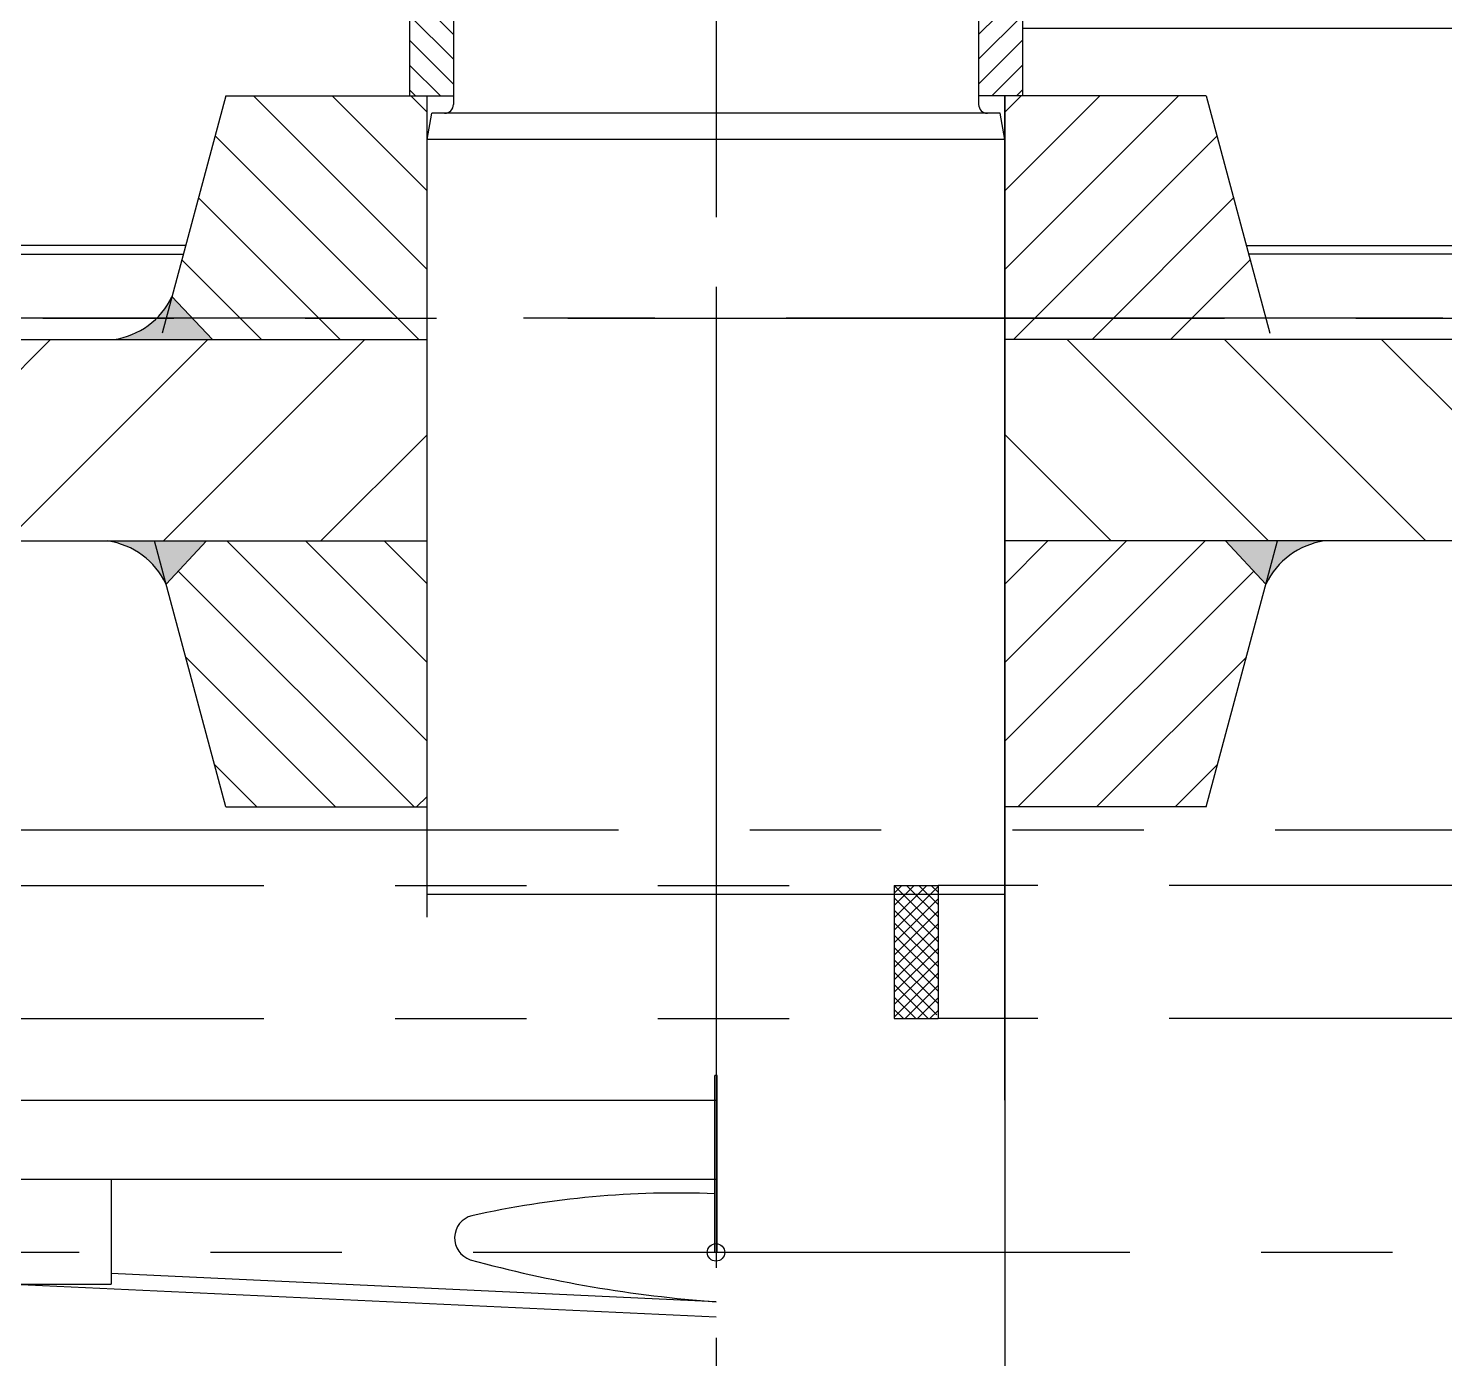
# Model space of a CAD drawing. Header units: millimetres. Extents: x 0 to 12600, y -343 to 8910.
# Drawn here: x 5920 to 6729, y 4642 to 5402 of the extents above; entities that cross this region are included whole.
import ezdxf

# ---------------------------------------------------------------- set-up
doc = ezdxf.new("R2010")
doc.units = ezdxf.units.MM
doc.header["$LTSCALE"] = 300
doc.linetypes.add('G', pattern=[2, 1.25, -0.25, 0.25, -0.25])
doc.linetypes.add('K', pattern=[2.5, 1.25, -0.25, 0.25, -0.25, 0.25, -0.25])
for name, color, linetype in [('01', 7, 'Continuous'), ('02', 1, 'Continuous'), ('05', 142, 'G'), ('07', 6, 'K')]:
    doc.layers.add(name, color=color, linetype=linetype)

# ---------------------------------------------------------------- blocks, each defined once
blk = doc.blocks.new('rtret')
at = {"layer": '07', "linetype": 'K'}
h = blk.add_hatch(dxfattribs=at)
h.set_pattern_fill('_USER', color=6, scale=5, angle=315, style=0, double=1, pattern_type=0)
h.set_pattern_definition([(315, (1234.111480816769, 3036.346640176795), (3.535533905932738, 3.535533905932737), []), (45, (1234.111480816769, 3036.346640176795), (-3.535533905932737, 3.535533905932738), [])])
h.paths.add_polyline_path([(7428.304174130939, 116.193467132679), (7403.304174130939, 90.46086640007798), (7403.304174130939, 58.79053672974896), (7425.516145439587, 58.79053672974896), (7428.304174130939, 61.66026589556986)])
h.paths.add_polyline_path([(7428.304174130939, 116.193467132679), (7428.304174130939, 134.7905367297508), (7403.304174130939, 134.790536729749), (7403.304174130939, 90.46086640007798)])
at = {"layer": '05', "color": 142, "linetype": 'G'}
blk.add_line((7301.504174130939, 891.411307042199), (7301.504174130939, -2469.524976196606), dxfattribs=at)
at = {"layer": '07', "color": 6, "linetype": 'K'}
for p, q in [((6466.942963771835, 458.6905367297477), (8205.34100744877, 458.6905367297477)), ((6120.804174130939, 166.5905367297501), (8482.804174130939, 166.5905367297501)), ((5168.304174130939, 134.790536729749), (7403.304174130939, 134.790536729749)), ((7403.304174130939, 134.790536729749), (7428.304174130935, 134.790536729749)), ((7403.304174130939, 134.790536729749), (7403.304174130939, 58.79053672974896)), ((9435.304174130939, 134.790536729749), (7428.304174130939, 134.790536729749)), ((7428.304174130939, 134.790536729749), (7428.304174130939, 58.79053672974896)), ((5168.304174130939, 58.79053672974896), (7403.304174130939, 58.79053672974896)), ((7403.304174130939, 58.79053672974896), (7428.304174130939, 58.79053672974896)), ((9435.304174130939, 58.79053672974896), (7428.304174130939, 58.79053672974896))]:
    blk.add_line(p, q, dxfattribs=at)

msp = doc.modelspace()

# ---------------------------------------------------------------- hatches: boundary and pattern name
at = {"layer": '01'}
h = msp.add_hatch(color=256, dxfattribs=at)
h.paths.add_polyline_path([(6002.528912956589, 5248.683986407672), (5995.939629265721, 5224.092444887876), (6025.621059014858, 5224.09244488788)])
edge = h.paths.add_edge_path()
edge.add_line((5969.23046134692, 5224.092444887876), (5995.939629265721, 5224.092444887876))
edge.add_line((5995.939629265721, 5224.092444887876), (6002.528912956582, 5248.683986407665))
edge.add_ellipse((5962.920685268632, 5267.476108718482), major_axis=(30.99964162313595, 30.99964162313595), ratio=0.9999999999998112, start_angle=233.2751491388138, end_angle=289.61800044221985, ccw=False)
h = msp.add_hatch(color=256, dxfattribs=at)
h.paths.add_polyline_path([(5999.152753131954, 5084.500903368087), (6022.24489919023, 5109.09244488788), (5992.563469441094, 5109.09244488788)])
edge = h.paths.add_edge_path()
edge.add_line((5999.152753131958, 5084.50090336808), (5992.563469441094, 5109.09244488788))
edge.add_line((5992.563469441094, 5109.09244488788), (5965.854301522285, 5109.09244488788))
edge.add_ellipse((5959.544525444001, 5065.708781057267), major_axis=(30.99964162313679, 30.99964162313679), ratio=0.9999999999997781, start_angle=340.3819995577644, end_angle=396.72485086120355, ccw=False)
h = msp.add_hatch(color=256, dxfattribs=at)
h.paths.add_polyline_path([(6627.323560572323, 5084.500903368084), (6604.231414514047, 5109.092444887876), (6633.912844263184, 5109.092444887876)])
edge = h.paths.add_edge_path()
edge.add_line((6627.323560572319, 5084.500903368076), (6633.912844263184, 5109.092444887876))
edge.add_line((6633.912844263184, 5109.092444887876), (6660.622012181992, 5109.092444887876))
edge.add_ellipse((6666.931788260276, 5065.708781057263), major_axis=(-30.99964162313635, 30.99964162313722), ratio=0.9999999999997781, start_angle=-36.72485086120354, end_angle=19.61800044223561)
at = {"layer": '02', "linetype": 'Continuous'}
h = msp.add_hatch(dxfattribs=at)
h.set_pattern_fill('_USER', color=1, scale=10, angle=135, style=0, pattern_type=0)
h.set_pattern_definition([(135, (-4110.496488124795, 11825.34355612272), (7.071067811865476, 7.071067811865474), [])])
h.paths.add_polyline_path([(6138.23815685214, 5478.292444887877), (6138.23815685214, 5481.892444887886), (6147.904823518812, 5510.892444887879), (6163.238156852144, 5510.892444887879), (6163.238156852144, 5478.292444887873)])
h.paths.add_polyline_path([(6163.23815685214, 5478.292444887873), (6163.23815685214, 5468.292444887866), (6138.23815685214, 5468.292444887869), (6138.23815685214, 5478.29244488788)])
h.paths.add_polyline_path([(6138.23815685214, 5468.292444887869), (6163.23815685214, 5468.292444887866), (6163.23815685214, 5363.292444887877), (6138.23815685214, 5363.29244488788)])
h = msp.add_hatch(dxfattribs=at)
h.set_pattern_fill('_USER', color=1, scale=10, angle=135, style=0, pattern_type=0)
h.set_pattern_definition([(45.00000000000001, (16736.97280182907, 11825.34355612272), (-7.071067811865476, 7.071067811865474), [])])
h.paths.add_polyline_path([(6488.238156852137, 5478.292444887877), (6488.238156852137, 5481.892444887886), (6478.571490185465, 5510.892444887879), (6463.238156852133, 5510.892444887879), (6463.238156852133, 5478.292444887873)])
h.paths.add_polyline_path([(6463.238156852137, 5478.292444887873), (6463.238156852137, 5468.292444887866), (6488.238156852137, 5468.292444887869), (6488.238156852137, 5478.29244488788)])
h.paths.add_polyline_path([(6488.238156852137, 5468.292444887869), (6463.238156852137, 5468.292444887866), (6463.238156852137, 5363.292444887877), (6488.238156852137, 5363.29244488788)])
at = {"layer": '02'}
h = msp.add_hatch(dxfattribs=at)
h.set_pattern_fill('LINE', color=256, scale=10, angle=135, style=0)
h.set_pattern_definition([(135, (10124.67482515941, 7079.958722459367), (22.45064030267288, 22.45064030267288), [])])
h.paths.add_polyline_path([(6014.164917410871, 5236.292444887884), (6002.528912956589, 5248.683986407672), (6033.238156852133, 5363.292444887877), (6148.238156852133, 5363.292444887877), (6148.238156852133, 5236.29244488788)])
h.paths.add_polyline_path([(6025.621059014861, 5224.092444887876), (6014.164917410871, 5236.292444887888), (6148.238156852133, 5236.292444887884), (6148.238156852133, 5224.092444887872)])
h.paths.add_polyline_path([(6033.23815685213, 4957.292444887877), (5999.152753131954, 5084.500903368087), (6022.244899190227, 5109.09244488788), (6148.23815685213, 5109.092444887876), (6148.238156852126, 4963.292444887866), (6142.23815685213, 4957.292444887873)])
h = msp.add_hatch(dxfattribs=at)
h.set_pattern_fill('LINE', color=256, scale=10, angle=135, style=0)
h.set_pattern_definition([(44.9999999999992, (2501.801488544891, 7079.958722459422), (-22.45064030267257, 22.4506403026732), [])])
h.paths.add_polyline_path([(6612.311396293409, 5236.29244488788), (6623.94740074769, 5248.683986407668), (6593.238156852148, 5363.292444887873), (6478.238156852148, 5363.292444887873), (6478.238156852146, 5236.292444887877)])
h.paths.add_polyline_path([(6600.855254689416, 5224.092444887872), (6612.311396293409, 5236.292444887884), (6478.238156852146, 5236.29244488788), (6478.238156852144, 5224.092444887869)])
h.paths.add_polyline_path([(6593.238156852144, 4957.292444887873), (6627.323560572323, 5084.500903368084), (6604.231414514051, 5109.092444887876), (6478.238156852148, 5109.092444887872), (6478.238156852148, 4963.292444887862), (6484.238156852144, 4957.292444887869)])
at = {"layer": '02', "linetype": 'Continuous'}
h = msp.add_hatch(dxfattribs=at)
h.set_pattern_fill('LINE', color=1, scale=20, angle=45, style=0)
h.set_pattern_definition([(225, (8058.071851732526, 11749.34355612272), (-44.90128060534576, 44.90128060534577), [])])
edge = h.paths.add_edge_path()
edge.add_line((5411.238156852126, 5109.09244488788), (5411.238156852126, 5112.59244488788))
edge.add_line((5411.238156852126, 5112.59244488788), (5357.238156852133, 5112.592444887876))
edge.add_line((5357.238156852133, 5112.592444887876), (5354.238156852133, 5115.59244488788))
edge.add_line((5354.238156852133, 5115.59244488788), (5354.23815685213, 5194.792444887873))
edge.add_line((5354.23815685213, 5194.792444887873), (5376.788156852129, 5194.792444887877))
edge.add_ellipse((5376.788156852129, 5197.792444887877), major_axis=(2.121320343561104, 2.121320343561103), ratio=0.9999999999986225, start_angle=225.0000000000395, end_angle=314.9999999999606)
edge.add_line((5379.788156852129, 5197.792444887877), (5379.788156852129, 5212.834114638677))
edge.add_line((5379.788156852129, 5212.834114638677), (5386.288156852129, 5224.092444887876))
edge.add_line((5386.288156852129, 5224.092444887876), (6148.238156852126, 5224.092444887872))
edge.add_line((6148.238156852126, 5224.092444887872), (6148.238156852126, 5109.092444887876))
edge.add_line((6148.238156852126, 5109.092444887876), (5723.238156852126, 5109.09244488788))
edge.add_line((5723.238156852126, 5109.09244488788), (5723.238156852126, 5119.09244488788))
edge.add_line((5723.238156852126, 5119.09244488788), (5705.43815685213, 5119.09244488788))
edge.add_line((5705.43815685213, 5119.09244488788), (5705.43815685213, 5109.09244488788))
edge.add_line((5705.43815685213, 5109.09244488788), (5411.238156852126, 5109.09244488788))
h.paths.add_polyline_path([(5316.238156852126, 5115.592444887876), (5313.238156852126, 5112.59244488788), (5293.738156852133, 5112.59244488788), (5290.738156852133, 5115.592444887876), (5290.738156852126, 5191.792444887877), (5293.738156852126, 5194.792444887873), (5316.238156852126, 5194.792444887877)])
h = msp.add_hatch(dxfattribs=at)
h.set_pattern_fill('LINE', color=1, scale=20, angle=45, style=0)
h.set_pattern_definition([(225, (8058.071851732537, 11749.34355612272), (-44.90128060534576, 44.90128060534577), [])])
edge = h.paths.add_edge_path()
edge.add_line((5411.238156852133, 5109.09244488788), (5411.238156852133, 5112.59244488788))
edge.add_line((5411.238156852133, 5112.59244488788), (5357.23815685214, 5112.592444887876))
edge.add_line((5357.23815685214, 5112.592444887876), (5354.23815685214, 5115.59244488788))
edge.add_line((5354.23815685214, 5115.59244488788), (5354.238156852133, 5194.792444887877))
edge.add_line((5354.238156852133, 5194.792444887877), (5376.788156852136, 5194.792444887877))
edge.add_ellipse((5376.788156852136, 5197.792444887877), major_axis=(2.121320343561104, 2.121320343561103), ratio=0.9999999999986225, start_angle=225.0000000000395, end_angle=314.9999999999606)
edge.add_line((5379.788156852136, 5197.792444887877), (5379.788156852136, 5212.834114638681))
edge.add_line((5379.788156852136, 5212.834114638681), (5386.288156852136, 5224.092444887876))
edge.add_line((5386.288156852136, 5224.092444887876), (6148.238156852133, 5224.092444887872))
edge.add_line((6148.238156852133, 5224.092444887872), (6148.238156852133, 5109.092444887876))
edge.add_line((6148.238156852133, 5109.092444887876), (5723.238156852133, 5109.09244488788))
edge.add_line((5723.238156852133, 5109.09244488788), (5723.238156852133, 5119.09244488788))
edge.add_line((5723.238156852133, 5119.09244488788), (5705.438156852138, 5119.09244488788))
edge.add_line((5705.438156852138, 5119.09244488788), (5705.438156852138, 5109.09244488788))
edge.add_line((5705.438156852138, 5109.09244488788), (5411.238156852133, 5109.09244488788))
h.paths.add_polyline_path([(5316.238156852133, 5115.59244488788), (5313.238156852133, 5112.592444887876), (5293.738156852137, 5112.592444887876), (5290.738156852137, 5115.592444887876), (5290.738156852133, 5191.792444887873), (5293.738156852133, 5194.792444887873), (5316.238156852133, 5194.792444887873)])
h = msp.add_hatch(dxfattribs=at)
h.set_pattern_fill('LINE', color=1, scale=20, angle=45, style=0)
h.set_pattern_definition([(314.9999999999992, (4568.404461971834, 11749.34355612274), (44.90128060534639, 44.90128060534514), [])])
edge = h.paths.add_edge_path()
edge.add_line((7215.238156852144, 5109.092444887869), (7215.238156852144, 5112.592444887869))
edge.add_line((7215.238156852144, 5112.592444887869), (7269.238156852137, 5112.592444887865))
edge.add_line((7269.238156852137, 5112.592444887861), (7272.238156852137, 5115.592444887865))
edge.add_line((7272.238156852137, 5115.592444887865), (7272.238156852146, 5194.792444887862))
edge.add_line((7272.238156852144, 5194.792444887862), (7249.688156852141, 5194.792444887862))
edge.add_ellipse((7249.688156852141, 5197.792444887862), major_axis=(-2.121320343561074, 2.121320343561132), ratio=0.9999999999986225, start_angle=45.00000000003939, end_angle=134.9999999999605, ccw=False)
edge.add_line((7246.688156852141, 5197.792444887862), (7246.688156852141, 5212.834114638667))
edge.add_line((7246.688156852141, 5212.834114638667), (7240.188156852141, 5224.092444887861))
edge.add_line((7240.188156852141, 5224.092444887861), (6478.238156852144, 5224.092444887869))
edge.add_line((6478.238156852144, 5224.092444887869), (6478.238156852142, 5109.092444887872))
edge.add_line((6478.238156852144, 5109.092444887872), (6903.238156852144, 5109.092444887869))
edge.add_line((6903.238156852144, 5109.092444887872), (6903.238156852144, 5119.092444887872))
edge.add_line((6903.238156852144, 5119.092444887872), (6921.03815685214, 5119.092444887872))
edge.add_line((6921.03815685214, 5119.092444887872), (6921.03815685214, 5109.092444887872))
edge.add_line((6921.03815685214, 5109.092444887872), (7215.238156852144, 5109.092444887869))
h.paths.add_polyline_path([(7310.238156852144, 5115.592444887865), (7313.238156852144, 5112.592444887861), (7332.73815685214, 5112.592444887861), (7335.73815685214, 5115.592444887861), (7335.738156852144, 5191.792444887858), (7332.738156852144, 5194.792444887858), (7310.238156852144, 5194.792444887858)])
h = msp.add_hatch(dxfattribs=at)
h.set_pattern_fill('LINE', color=1, scale=20, angle=45, style=0)
h.set_pattern_definition([(314.9999999999992, (4568.404461971845, 11749.34355612274), (44.90128060534639, 44.90128060534514), [])])
edge = h.paths.add_edge_path()
edge.add_line((7215.238156852151, 5109.092444887869), (7215.238156852151, 5112.592444887869))
edge.add_line((7215.238156852151, 5112.592444887869), (7269.238156852144, 5112.592444887865))
edge.add_line((7269.238156852144, 5112.592444887861), (7272.238156852144, 5115.592444887865))
edge.add_line((7272.238156852144, 5115.592444887865), (7272.23815685215, 5194.792444887858))
edge.add_line((7272.238156852148, 5194.792444887858), (7249.688156852148, 5194.792444887862))
edge.add_ellipse((7249.688156852148, 5197.792444887862), major_axis=(-2.121320343561074, 2.121320343561132), ratio=0.9999999999986225, start_angle=45.00000000003939, end_angle=134.9999999999605, ccw=False)
edge.add_line((7246.688156852148, 5197.792444887862), (7246.688156852148, 5212.834114638663))
edge.add_line((7246.688156852148, 5212.834114638663), (7240.188156852148, 5224.092444887861))
edge.add_line((7240.188156852148, 5224.092444887861), (6478.238156852151, 5224.092444887869))
edge.add_line((6478.238156852151, 5224.092444887869), (6478.23815685215, 5109.092444887872))
edge.add_line((6478.238156852151, 5109.092444887872), (6903.238156852151, 5109.092444887869))
edge.add_line((6903.238156852151, 5109.092444887872), (6903.238156852151, 5119.092444887872))
edge.add_line((6903.238156852151, 5119.092444887872), (6921.038156852147, 5119.092444887872))
edge.add_line((6921.038156852147, 5119.092444887872), (6921.038156852147, 5109.092444887872))
edge.add_line((6921.038156852147, 5109.092444887872), (7215.238156852151, 5109.092444887869))
h.paths.add_polyline_path([(7310.238156852151, 5115.592444887861), (7313.238156852151, 5112.592444887865), (7332.738156852144, 5112.592444887865), (7335.738156852144, 5115.592444887861), (7335.738156852151, 5191.792444887862), (7332.738156852151, 5194.792444887858), (7310.238156852151, 5194.792444887862)])

# ---------------------------------------------------------------- linework, layer by layer
at = {"layer": '01'}
for p, q in [((6163.23815685214, 5525.799353862541), (6163.238156852144, 5358.292444887873)), ((6463.23815685214, 5525.799353862541), (6463.238156852137, 5358.292444887873)), ((7379.713156852154, 5401.792444887851), (6488.288156852107, 5401.792444887862)), ((6033.238156852133, 5363.292444887877), (6163.238156852144, 5363.292444887877)), ((6148.238156852133, 4894.292444887859), (6148.238156852133, 5363.292444887877)), ((6593.238156852148, 5363.292444887873), (6463.238156852137, 5363.292444887873)), ((6478.23815685215, 5363.292444887878), (6478.238156852188, 3185.724110801619)), ((6148.238156852126, 5338.292444887873), (6150.883061562755, 5353.292444887873)), ((6475.593252141526, 5353.292444887873), (6150.883061562755, 5353.292444887873)), ((6478.238156852155, 5338.292444887873), (6475.593252141526, 5353.292444887873)), ((6478.238156852155, 5338.292444887873), (6148.238156852126, 5338.292444887873)), ((6010.328500899263, 5277.792444887869), (5353.238156852562, 5277.792444887869)), ((6616.147812805016, 5277.792444887866), (7273.238156851717, 5277.792444887855)), ((6148.23815685213, 4963.292444887873), (6142.23815685213, 4957.292444887873)), ((6033.238156852133, 4957.292444887877), (6148.238156852126, 4957.292444887873)), ((6593.23815685214, 4957.292444887873), (6478.238156852148, 4957.292444887869)), ((6478.238156852155, 4907.292444887873), (6148.238156852122, 4907.292444887873)), ((6312.488156852155, 4702.892444887875), (6312.488156852154, 4803.892444887875)), ((6313.988156852154, 4803.892444887875), (6312.488156852154, 4803.892444887875)), ((6313.988156852155, 4702.892444887875), (6313.988156852154, 4803.892444887875)), ((5532.370615743715, 4744.792444887868), (6313.23815685214, 4744.792444887909)), ((5967.77135520946, 4744.79244488789), (5967.77135520946, 4684.792444887868)), ((6313.988156852155, 4702.892444887875), (6312.488156852155, 4702.892444887875)), ((5912.178729934191, 4684.792444887868), (6313.238156852156, 4666.059077389873)), ((6313.238156852155, 4674.725744056541), (5967.77135520946, 4690.862396430634))]:
    msp.add_line(p, q, dxfattribs=at)
at = {"layer": '01', "color": 7, "linetype": 'Continuous'}
for p, q in [((6138.23815685214, 5481.892444887879), (6138.23815685214, 5363.29244488788)), ((6488.288156852107, 5481.892444887875), (6488.288156852107, 5363.292444887873)), ((6033.238156852133, 5363.29244488788), (5996.931041277715, 5227.792444887877)), ((6478.238156852195, 4789.792444887862), (6478.23815685214, 5363.292444887888)), ((6593.238156852148, 5363.292444887877), (6629.545272426562, 5227.792444887873)), ((5379.76315685212, 5272.792444887869), (6008.988754937108, 5272.792444887866)), ((7246.713156852159, 5272.792444887855), (6617.487558767171, 5272.792444887862)), ((6002.528912956589, 5248.683986407672), (6025.621059014858, 5224.092444887876)), ((5386.288156852136, 5224.092444887876), (6148.238156852133, 5224.092444887872)), ((7240.188156852141, 5224.092444887861), (6478.238156852144, 5224.092444887869)), ((5723.238156852133, 5109.09244488788), (6148.238156852133, 5109.092444887876)), ((6033.23815685213, 4957.29244488788), (5992.563469441094, 5109.09244488788)), ((5999.152753131954, 5084.500903368087), (6022.24489919023, 5109.09244488788)), ((6903.238156852144, 5109.092444887872), (6478.238156852144, 5109.092444887872)), ((6593.238156852144, 4957.292444887877), (6633.912844263184, 5109.092444887876)), ((6627.323560572323, 5084.500903368084), (6604.231414514047, 5109.092444887876)), ((5398.370615743714, 4789.792444887866), (6313.23815685214, 4789.792444887858)), ((5532.370615743715, 4684.792444887864), (5967.77135520946, 4684.792444887868))]:
    msp.add_line(p, q, dxfattribs=at)
at = {"layer": '01'}
msp.add_circle((6313.238156852148, 4702.892444887875), 5, dxfattribs=at)
for centre, radius, start, end in [((6158.238156852144, 5358.292444887873), 5, 270, 0), ((6468.238156852137, 5358.292444887873), 5, 180, 270), ((6291.102238926347, 4200.214352847473), 536.587832808651, 87.71584931709529, 102.6309337310561), ((6177.010395035827, 4711.138786042544), 13.08579472348236, 104.3528460948462, 251.6306382456694), ((6365.543365400268, 5403.16794859076), 730.3176570424239, 254.7044164217367, 265.8929712025958)]:
    msp.add_arc(centre, radius, start, end, dxfattribs=at)
at = {"layer": '01', "color": 7, "linetype": 'Continuous'}
for centre, start, end in [((5962.920685268636, 5267.476108718485), 278.2751491388325, 334.618000442199), ((5959.544525444001, 5065.70878105727), 25.38199955780104, 81.72485086116743), ((6666.931788260276, 5065.708781057267), 98.27514913883259, 154.618000442199)]:
    msp.add_arc(centre, 43.84011361214092, start, end, dxfattribs=at)
at = {"layer": '05'}
msp.add_line((6313.23815685214, 5854.195651255777), (6313.238156852137, 2352.306108576122), dxfattribs=at)
at = {"layer": '05', "color": 4, "linetype": 'G'}
for p, q in [((7928.319225983338, 5236.292444887855), (4698.157087720942, 5236.292444887877)), ((7149.525730383501, 4702.892444887889), (5501.466929202116, 4702.892444887858))]:
    msp.add_line(p, q, dxfattribs=at)

# ---------------------------------------------------------------- block references
msp.add_blockref('rtret', (-988.2660172787946, 4777.601908158126))

doc.saveas('drawing.dxf')
